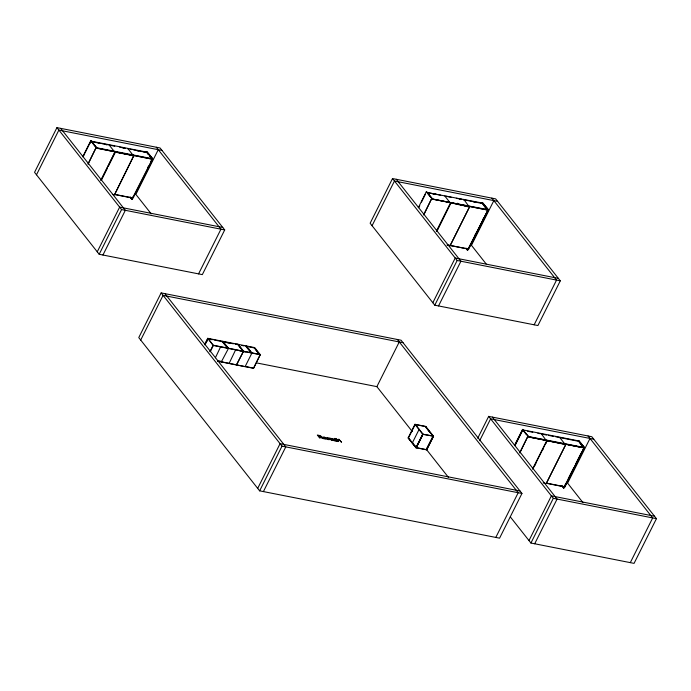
<?xml version="1.0" encoding="UTF-8"?>
<svg xmlns="http://www.w3.org/2000/svg" width="691" height="691" viewBox="0 0 691 691"><rect width="100%" height="100%" fill="white"/><g stroke="black" fill="none" stroke-linecap="round" stroke-linejoin="round"><path stroke-width="1.04" d="M56.938 127.628L34.55 172.335L99.193 254.279L202.325 274.621L224.713 229.922L160.07 147.969L56.938 127.628L121.573 209.572L224.713 229.922M36.493 174.788L58.873 130.089L162.014 150.431M82.713 156.788L90.797 140.653L96.524 147.563L90.797 140.653M84.95 153.065L91.134 140.722M83.715 155.743L84.665 153.851M89.89 143.4L90.841 141.508M88.111 163.629L96.187 147.494M88.085 164.251L95.997 147.883L115.535 151.925M109.238 145.101L114.386 151.64M100.765 180.403L115.034 151.899L133.838 155.605L114.507 194.776L112.417 194.37M101.413 179.669L115.034 151.899M101.266 180.42L107.451 168.077M108.401 166.177L115.06 152.875M128.051 148.815L133.035 155.19M133.838 155.605L114.507 194.776M147.814 154.093L146.699 152.106L90.936 141.111M97.25 251.818L119.638 207.119L222.77 227.46M99.193 254.279L121.573 209.572M102.95 255.022L125.339 210.314L60.696 128.371M152.633 158.628L146.898 151.718L152.633 158.628L131.851 199.379L133.277 196.529M147.537 168.051L148.487 166.151M150.863 161.409L152.296 158.559M114.723 194.56L133.069 198.179L152.573 159.232L132.767 155.155M158.248 149.688L135.868 194.396L151.225 213.864M161.15 292.898L138.761 337.597L259.643 490.843L499.576 538.168L521.955 493.46L401.082 340.222L161.15 292.898L282.023 446.136L521.955 493.46M140.705 340.058L163.093 295.359L403.026 342.684M198.567 273.878L220.947 229.179L156.313 147.226M204.545 344.679L207.723 338.331L254.754 347.608L260.334 354.733L253.545 368.294L217.812 361.246M204.881 344.74L208.06 338.391L213.32 345.63M205.158 344.403L207.499 339.722L206.626 341.682M209.978 351.564L213.156 345.215L260.187 354.492L253.545 368.294M210.168 351.788L213.338 345.465L207.723 338.331M222.26 341.579L227.693 348.471M222.934 341.717L228.548 348.255L221.388 361.764M215.393 357.791L220.654 346.718M229.084 363.475L235.7 349.689M245.78 346.217L251.213 353.11M236.607 364.96L243.405 351.391M254.245 347.893L259.678 354.777M251.887 353.239L246.627 346.001L246.601 346.485M392.523 178.546L370.134 223.245L434.777 305.189L537.918 325.539L560.297 280.831L495.663 198.887L392.523 178.546L457.166 260.49L560.297 280.831M372.078 225.707L394.466 181.007L497.606 201.349M257.7 488.382L280.08 443.674L520.021 490.999M259.643 490.843L282.023 446.136M263.401 491.586L285.789 446.878L164.916 293.64M418.305 207.706L426.382 191.571L432.117 198.472L426.382 191.571M421.493 202.074L425.293 194.482M426.356 192.374L482.292 203.024L487.267 209.909L482.759 204.191M418.824 207.611L419.774 205.711M431.504 198.904L487.44 209.554M423.497 214.944L431.78 198.412M424.144 214.219L431.581 198.801L488.166 210.142L468.653 249.097L447.837 245.063M444.823 196.019L449.979 202.549M436.358 231.312L450.627 202.817L469.604 206.747L450.1 245.694L446.965 245.072M436.531 231.537L450.8 203.033M437.325 230.388L450.947 202.618M412.311 431.564L376.871 386.64L399.26 341.941M468.792 206.264L463.816 199.379L463.635 199.829M432.834 302.736L455.222 258.028L558.363 278.369M434.777 305.189L457.166 260.49M438.543 305.932L460.923 261.233L396.288 179.289M488.217 209.546L482.482 202.636L488.217 209.546L467.444 250.289L468.394 248.389M475.045 235.104L475.995 233.204M482.655 219.919L483.605 218.019M468.956 247.922L487.984 209.926M493.84 200.606L471.452 245.305L486.144 263.927M408.139 437.887L414.928 424.317L425.803 426.433L433.568 436.271L426.753 449.876L415.878 447.699L408.139 437.887L416.224 447.803L423.03 434.198L415.274 424.352M408.459 437.956L414.816 425.259M415.878 447.699L422.676 434.138L414.928 424.317M422.685 434.319L433.395 436.056L426.58 449.66L416.042 447.578L414.989 445.66M423.013 434.198L416.224 447.768L409.124 438.768M426.382 449.392L433.067 436.315L426.382 449.392L448.407 477.326M534.152 324.796L556.54 280.088L491.897 198.144M477.723 438.258L488.675 416.379L591.807 436.721L656.45 518.665L634.062 563.372L530.93 543.031L510.295 516.868M479.658 440.711L490.61 418.841L593.75 439.182M514.45 445.54L522.534 429.405L528.269 436.315L522.534 429.405M514.786 445.609L522.871 429.474M515.521 444.581L522.646 430.338M519.848 452.38L527.924 436.246M519.822 453.002L527.734 436.634L547.099 440.452L545.847 443.527M495.81 537.425L518.198 492.718L397.316 339.48M532.502 469.146L546.78 440.651L565.756 444.581L546.244 483.527L543.117 482.914M533.158 468.42L546.952 440.867M534.903 465.371L535.853 463.471M542.513 450.178L543.463 448.278M559.788 437.567L564.944 444.097L547.177 440.59M578.445 440.858L583.42 447.742L578.445 440.858L522.672 429.862L526.542 434.76M528.986 540.569L551.375 495.862L654.507 516.212M530.93 543.031L553.31 498.323L488.675 416.379M534.687 543.774L557.076 499.066L492.433 417.122M584.37 447.379L578.635 440.469L584.37 447.379L563.588 488.122L565.964 483.38M568.347 478.638L573.573 468.196M575.948 463.445L581.174 453.002M584.137 447.759L564.806 486.93L584.137 447.759L564.504 443.907M589.993 438.44L567.605 483.139L582.962 502.607M630.304 562.629L652.684 517.93L588.05 435.978M428.403 192.78L440.72 195.208M445.876 196.227L451.353 197.332M456.328 198.291L461.553 199.319M463.298 199.664L482.456 203.543L480.418 203.137M431.59 193.506L436.677 194.517M459.567 199.025L461.605 199.431M473.292 201.737L475.33 202.135M431.754 199.017L488.166 210.142M460.068 205.175L462.046 205.564M464.024 205.953L467.98 206.739M91.791 141.664L100.005 143.313M102.043 143.711L107.183 144.704M108.902 145.041L114.749 146.224M119.69 147.166L124.933 148.228M127.714 148.746L128.388 148.885M130.107 149.221L132.154 149.627M133.562 149.93L135.6 150.336M137.293 150.638L146.527 152.461M98.036 142.994L100.074 143.4M105.162 144.402L107.2 144.808M122.963 147.909L124.993 148.315M136.68 150.621L138.718 151.018M143.814 152.029L145.844 152.426M96.17 148.107L152.573 159.232M115.216 152.124L134.011 155.829M115.57 194.542L131.877 197.756M207.887 338.745L212.128 339.609M214.046 339.963L222.528 341.665M223.962 341.915L233.42 343.807M235.26 344.144L237.488 344.196L242.921 351.088L239.665 350.829M241.885 345.448L244.053 345.906M249.373 346.925L254.513 347.97M210.116 339.29L212.197 339.696M220.515 341.337L222.597 341.751M224.126 342.045L229.326 343.073M213.338 345.465L260.334 354.733M243.422 351.572L245.365 351.952M256.378 362.879L376.871 386.64M219.177 360.97L221.232 361.376M217.639 361.03L245.115 366.636L251.904 353.066L246.29 345.932M245.253 366.498L253.381 368.096M527.63 431.227L532.761 432.264M537.848 433.266L539.947 433.654M540.975 433.853L546.555 435.054M548.291 435.295L553.681 436.462M555.607 436.738L578.531 441.29M527.829 436.392L583.593 447.388M529.703 437.144L534.834 438.163M536.89 438.56L546.132 440.383L541.148 433.507M568.019 444.702L570.075 445.108M572.131 445.514L580.336 447.137M527.907 436.859L584.31 447.984M415.446 424.576L425.984 426.658M419.152 429.31L412.354 442.871M422.676 434.138L433.568 436.271M547.307 483.294L564.633 486.706M546.46 483.311L564.806 486.93M553.31 498.323L656.45 518.665M469.604 206.747L450.1 245.694M457.39 203.206L458.591 204.726M426.528 192.029L430.389 196.926M468.653 249.097L449.288 245.279M465.984 248.078L467.781 250.358M466.244 248.769L467.444 250.289M565.756 444.581L546.244 483.527M562.128 485.911L563.934 488.192M561.792 485.842L563.588 488.122M425.803 427.003L427.038 428.567M428.066 429.966L432.601 435.615M426.053 427.565L429.811 432.324M412.51 442.534L413.754 444.097M146.699 152.106L151.856 158.645L96.092 147.641L91.583 141.931M149.748 156.546L151.683 158.99M131.152 154.248L132.387 155.821M256.05 350.182L257.259 351.719M130.392 197.16L132.188 199.44M130.055 197.099L131.851 199.379M238.162 344.334L243.595 351.218M237.825 344.265L243.439 351.399L236.434 364.736M222.77 341.294L228.177 348.204M330.402 438.647L331.516 440.279L329.305 438.059L330.099 438.344A1.408 0.51 26.6 0 1 330.739 438.301L332.025 438.725A1.373 0.492 26.6 0 1 332.647 438.673L335.351 441.031L334.807 440.927C334.643 439.001 330.341 438.034 333.442 440.651L330.402 438.647M338.875 439.251L338.435 440.081L339.195 439.865L341.544 442.249L338.875 439.251M325.703 438.655C322.507 439.01 323.69 435.382 325.703 438.655M329.166 439.338C325.997 439.709 327.137 436.056 329.166 439.338M326.325 438.88L324.718 438.915A1.684 0.605 26.6 0 1 323.759 438.414L322.723 437.049L324.64 437.23A1.745 0.631 26.6 0 1 325.547 437.8L326.325 438.88M329.788 439.562L328.182 439.597A1.684 0.605 26.6 0 1 327.223 439.096L326.187 437.731L328.104 437.913A1.745 0.631 26.6 0 1 329.011 438.483L329.788 439.562M320.995 436.626L318.922 436.418L318.162 435.451L320.995 436.626M321.522 437.04L320.883 437.058L323.552 438.707L319.19 436.747L320.209 438.042L319.622 437.93L317.316 435.01L320.261 435.658L321.609 436.66A1.356 0.492 26.6 0 1 321.522 437.04M335.118 438.483L334.66 438.388L335.075 439.191L334.15 439.01L335.213 439.467L335.187 440.322L336.56 441.316L336.154 440.521L337.113 440.703L337.977 441.592L337.571 440.798L338.512 440.979L337.433 440.521L337.476 439.666L336.076 438.673L336.491 439.476L335.532 439.286L335.118 438.483M336.629 439.752L335.671 439.562L336.975 440.426L336.629 439.752"/></g></svg>
